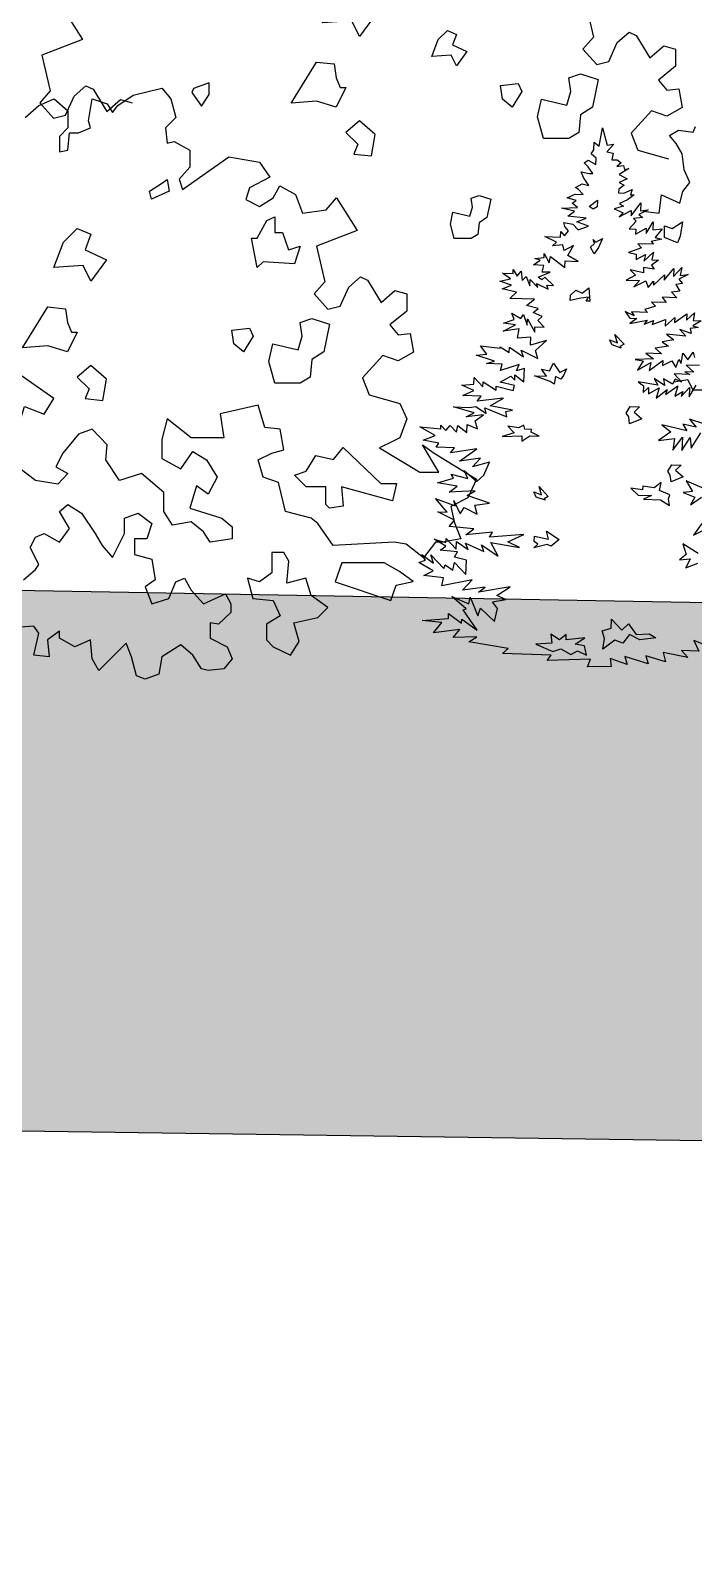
# Model space of a CAD drawing. Header units: inches. Extents: x 11.9 to 85.3, y 21.1 to 37.4.
# Drawn here: x 44.823 to 45.426, y 21.109 to 22.481 of the extents above; entities that cross this region are included whole.
import ezdxf

# ---------------------------------------------------------------- set-up
doc = ezdxf.new("R2010")
doc.units = ezdxf.units.IN
doc.header["$MEASUREMENT"] = 0
doc.layers.add('CAY', color=94, linetype='Continuous')
doc.layers.add('CAY-3', color=61, linetype='Continuous')

# ---------------------------------------------------------------- blocks, each defined once
blk = doc.blocks.new('A$C76451831')
at = {"layer": 'CAY'}
for p, q in [((3075.8, 1456.5), (3117.7, 1390.4)), ((4134.9, 1467.3), (4152, 1395.3)), ((3117.7, 1390.4), (3035.1, 1358.6)), ((4152, 1395.3), (4130.8, 1371.1)), ((4183.2, 1346.3), (4200.3, 1384.7)), ((4200.3, 1384.7), (4224.5, 1405.3)), ((4224.5, 1405.3), (4238.7, 1398.8)), ((4238.7, 1398.8), (4266.4, 1353.4)), ((4266.4, 1353.4), (4294.1, 1377.6)), ((4294.1, 1377.6), (4318.3, 1371.1)), ((3035.1, 1358.6), (3052.2, 1286.6)), ((4130.8, 1371.1), (4158.5, 1339.9)), ((4158.5, 1339.9), (4183.2, 1346.3)), ((4318.3, 1371.1), (4318.3, 1336.3)), ((4318.3, 1336.3), (4283.5, 1308.6)), ((3052.2, 1286.6), (3031, 1262.4)), ((4283.5, 1308.6), (4300.6, 1287.9)), ((4300.6, 1287.9), (4324.7, 1290.9)), ((4324.7, 1290.9), (4331.8, 1253.1)), ((4269.3, 1246.1), (4228, 1201.2)), ((4300.6, 1235.4), (4269.3, 1246.1)), ((4331.8, 1253.1), (4300.6, 1235.4)), ((4228, 1201.2), (4241.6, 1166.4)), ((4305.7, 1196), (4324.2, 1207.4)), ((4319.5, 1179.8), (4305.7, 1196)), ((4324.2, 1207.4), (4354.1, 1203)), ((4354.1, 1203), (4358.8, 1214.4)), ((4241.6, 1166.4), (4304.1, 1149.3)), ((4331.3, 1159), (4319.5, 1179.8)), ((4335.6, 1126.7), (4331.3, 1159)), ((4333.2, 1082.7), (4347.4, 1101.2)), ((4347.4, 1101.2), (4335.6, 1126.7)), ((4284.9, 1039.1), (4289.6, 1076)), ((4289.6, 1076), (4326.6, 1059.5)), ((4326.6, 1059.5), (4333.2, 1082.7)), ((4252.7, 1043.4), (4284.9, 1039.1)), ((4342.7, 701.7), (4314.8, 696.9)), ((4354.1, 680.8), (4342.7, 701.7)), ((4372.6, 680.8), (4354.1, 680.8)), ((3915.1, 501.1), (3898, 463.3)), ((3898, 463.3), (3863.2, 445.6)), ((3863.2, 445.6), (3870.3, 414.4)), ((3870.3, 414.4), (3883.8, 380.2)), ((3831.9, 373.1), (3807.8, 341.8)), ((3846.1, 373.1), (3831.9, 373.1)), ((3883.8, 380.2), (3846.1, 373.1))]:
    blk.add_line(p, q, dxfattribs=at)
for points in [[(3623.3, 1475.7), (3651, 1503.4), (3678.7, 1491.5), (3666.8, 1459.8), (3710.3, 1440), (3678.7, 1396.5), (3662.8, 1428.1), (3603.5, 1424.2)], [(3837.8, 1390.3), (3856.3, 1408.8), (3874.8, 1400.9), (3866.9, 1379.8), (3895.9, 1366.6), (3874.8, 1337.5), (3864.2, 1358.6), (3824.6, 1356)], [(3571.8, 1313.3), (3591.6, 1345), (3627.2, 1341), (3631.2, 1313.3), (3639.1, 1293.5), (3651, 1293.5), (3631.2, 1253.9), (3591.6, 1265.8), (3540.1, 1261.8)], [(4038.9, 1234.1), (4046.9, 1269.7), (4098.3, 1257.8), (4106.2, 1285.6), (4102.3, 1313.3), (4126, 1321.2), (4161.7, 1309.3), (4149.8, 1253.9), (4126, 1238), (4122.1, 1202.4), (4102.3, 1190.5), (4050.8, 1190.5)], [(3342.6, 1291.2), (3338.7, 1283.3), (3358.5, 1255.6), (3374.3, 1279.3), (3374.3, 1303.1)], [(3967.7, 1269.7), (3963.7, 1297.4), (3999.3, 1301.4), (4007.3, 1285.6), (3987.5, 1253.9)], [(3702.4, 1154.9), (3710.3, 1198.4), (3678.7, 1226.2), (3651, 1202.4), (3674.7, 1178.6), (3666.8, 1158.8)], [(3862.3, 1017), (3867.6, 1040.8), (3901.9, 1032.9), (3907.2, 1051.4), (3904.5, 1069.8), (3920.4, 1075.1), (3944.1, 1067.2), (3936.2, 1030.2), (3920.4, 1019.7), (3917.7, 995.9), (3904.5, 988), (3870.2, 988)], [(4143.6, 1052.7), (4159.9, 1065.3), (4159.5, 1052.2), (4151.1, 1047)], [(4295.5, 989.9), (4295.5, 1013.7), (4311.3, 1008.4), (4332.5, 1021.6), (4327.2, 992.6), (4321.9, 979.4)], [(4145.7, 970.1), (4154.1, 978), (4151.7, 985.8), (4156.9, 980.2), (4170.4, 987.9), (4162, 969.6), (4153.4, 956.7)], [(4144.6, 860.9), (4136.9, 861.2), (4142.2, 869.2), (4126.3, 867), (4104.8, 862.3), (4105.2, 873.2), (4116.4, 883.2), (4129.3, 877.3), (4142.8, 887.7)], [(4208.2, 766.2), (4189.8, 772.3), (4184.7, 782.9), (4200.4, 776.9), (4195.5, 793.4), (4213.9, 773.7), (4205.6, 769)], [(4064.6, 698.7), (4032.9, 710.2), (4056.9, 709.4), (4046.9, 723.3), (4062.7, 720.1), (4070.9, 735.6), (4083.8, 716.6), (4097.3, 724.3), (4091.3, 710.9), (4086.1, 703.4), (4075.4, 708.7), (4072.1, 693)], [(4223.4, 626.6), (4218.2, 634.5), (4226.4, 647.8), (4245.4, 647.1), (4234.2, 636.7), (4249.6, 623), (4225.2, 612.9)], [(4013.2, 601.7), (4010.8, 609.9), (4000.2, 604.8), (3978.6, 608.3), (3991.7, 594.7), (3967.4, 587.4), (4007.3, 588.7), (4006.9, 577.9), (4023.2, 588.2), (4042.2, 587.5), (4026.2, 596.2), (4026.3, 601.2)], [(4307.3, 508.9), (4302.2, 516.8), (4310.3, 530.1), (4329.4, 529.4), (4318.1, 518.9), (4333.5, 505.2), (4309.1, 495.2)], [(4303.8, 461), (4306.8, 469), (4285.8, 477.9), (4289, 493.7), (4275.1, 483.3), (4251.6, 486.8), (4251.4, 479.1), (4227.5, 482.7), (4242.8, 468.5), (4269.5, 467.6), (4253, 460.5), (4287.8, 459.2), (4306, 447.7)], [(4054.6, 458.4), (4036.2, 464.5), (4031.1, 475.1), (4046.8, 469.1), (4041.9, 485.6), (4060.3, 465.9), (4052, 461.2)], [(4032, 374.8), (4032.4, 385.2), (4061.2, 379.2), (4056.8, 395.2), (4082.5, 378.5), (4066.1, 365.4), (4058.1, 368.4), (4031.6, 361.7), (4039.5, 369.1)], [(4174.2, 178.1), (4169.4, 194.1), (4188.1, 198.9), (4188.8, 217.4), (4209.3, 195.4), (4222.9, 208.1), (4238.4, 186.2), (4264.8, 188), (4278.1, 179.9), (4245.8, 175.6), (4224.8, 186.7), (4211.1, 168.6), (4195.4, 174.6), (4170.8, 156.9)], [(4138.2, 144.9), (4133.9, 163.6), (4114.9, 167), (4134.4, 179.5), (4096.7, 175.3), (4097, 186.2), (4083.5, 175.8), (4065.4, 187.3), (4067.4, 168.6), (4035.2, 167), (4069.6, 152.2), (4085.6, 157.1), (4106.5, 146), (4119.9, 153.2)]]:
    blk.add_lwpolyline(points, close=True, dxfattribs=at)
for points in [[(4366.6, 730.8), (4339.9, 731.7), (4355.3, 717.6), (4336.8, 718.2), (4347, 712.9), (4315.3, 714), (4330.6, 697.1), (4317.6, 703), (4311.9, 692.8), (4293.7, 703.8), (4295.9, 690.6), (4275.1, 704.5), (4282.3, 691.1), (4242.7, 697.9), (4253.3, 689.4), (4252.8, 676.3), (4263.6, 686.3), (4263.1, 673.2), (4284.9, 685.6), (4279.1, 664.5), (4301.1, 682.3), (4298, 672), (4322.6, 689.7), (4316.4, 668.6), (4332.6, 678.5), (4329.6, 668.1), (4346.1, 686.1), (4345.4, 667.6), (4359.8, 691.1)], [(4375.7, 613), (4346.5, 622.2), (4359.6, 605.9), (4333, 611.8), (4340.7, 598.4), (4290.4, 611), (4308.5, 596.8), (4283.9, 579.1), (4316.2, 583.4), (4312.6, 559.5), (4332.1, 585.5), (4331.2, 558.8), (4348, 585), (4349.9, 563.6), (4369.6, 594.7)], [(4381.4, 479.5), (4339.5, 497.3), (4352.3, 475.6), (4333.6, 473.5), (4357.4, 464.5), (4348.7, 449), (4370.5, 464.1)], [(4371.3, 411), (4354.7, 387.5), (4389.7, 404.9)], [(4363.8, 350.1), (4332.7, 369.7), (4339.7, 348.2), (4326.2, 337.8), (4347.6, 339.7), (4338.8, 321.5), (4363.1, 331)], [(4399.6, 157), (4354.9, 174.5), (4365, 152.8), (4330.2, 154), (4343.3, 140), (4292.9, 149.9), (4297.7, 131.1), (4258.2, 142.9), (4262.6, 126.9), (4215.6, 142.2), (4220, 125.7), (4186, 137.8), (4188.1, 121.8), (4140.1, 120.8), (4146.1, 136.4), (4058.1, 134.1), (4066.6, 144.6), (3967.9, 148.1), (3979.1, 158.1), (3899.4, 171.8), (3916.1, 181.6), (3868, 180.6), (3881.7, 196.4), (3828.5, 190.1), (3845, 210.9), (3805.3, 215), (3858.5, 218.6), (3858.8, 229), (3884.9, 209.5), (3885.2, 217.6), (3916.5, 195.2), (3888.5, 236.1), (3894, 238.6), (3865.5, 263.2), (3899.8, 248.8), (3902.6, 261.9), (3917.6, 224.2), (3923.1, 239.9), (3951.6, 212.6), (3957.9, 238.7), (3947.6, 252.6), (3974.4, 257.1), (3956.2, 265.5), (3983.5, 283.1), (3919.2, 272.2), (3932.7, 282.1), (3887.2, 276), (3906.5, 296.7), (3844.9, 285.2), (3848.2, 301.4), (3808.5, 305.5), (3827.4, 315.3), (3798.5, 332.2), (3812.3, 337.1), (3804.5, 348.3), (3827.9, 331.1), (3823.1, 347.6), (3848.9, 320), (3851.8, 327.6), (3867.3, 316.6), (3870.6, 332.4), (3893.7, 307.5), (3894.8, 337), (3871, 343.2), (3876.8, 353.5), (3842, 357.4), (3853.2, 365.2), (3829.6, 379.1), (3853.4, 372.9), (3853.7, 381), (3874.2, 359), (3874.8, 374.8), (3898.2, 358.2), (3893.2, 371.5), (3929.8, 354.3), (3925.3, 367.6), (3958.9, 345.2), (3944, 372.4), (4002.2, 362.7), (3978.5, 373.9), (4011.2, 388.7), (3941.7, 383.4), (3947.5, 393.6), (3893.8, 387.8), (3910.1, 400.4), (3860, 404.8), (3870.8, 417.6), (3837, 434.6), (3855.6, 434), (3832.5, 461.5), (3871.9, 447), (3869.5, 457.5), (3882.2, 430.8), (3890.3, 443.7), (3916.6, 429.6), (3911.8, 448.3), (3941.4, 452.3), (3896.6, 467.5), (3912.8, 477.3), (3859.7, 474.2), (3876, 486.8), (3836.3, 493.6), (3868.4, 502.9), (3863.7, 511.2), (3897.8, 501.9), (3890.2, 518), (3916.2, 495.8), (3930.2, 508.9), (3941.6, 535.3), (3906.8, 525.6), (3923.3, 543.6), (3880.5, 537.4), (3915.8, 562.4), (3862.5, 553.9), (3870.5, 564), (3833.4, 565.3), (3839.1, 573.3), (3807.2, 579.8), (3831.5, 589.4), (3800.4, 606.4), (3842.9, 602.6), (3843.1, 610.3), (3853.2, 599.5), (3861.7, 609.7), (3874.4, 596.1), (3877.5, 609.1), (3895.6, 595.3), (3896.2, 611.2), (3917.2, 602.3), (3912.8, 618.8), (3929.1, 631.3), (3894, 627.1), (3910.6, 634.7), (3868.4, 647.1), (3900.1, 646), (3913.8, 647.7), (3934.6, 633.9), (3932.3, 644.8), (3976.9, 627), (3974.6, 637.9), (3987.8, 640.2), (3942.8, 649.4), (3970.1, 664.8), (3916.4, 658.5), (3924.9, 668.7), (3887.8, 670), (3909.5, 680.1), (3885.8, 691.3), (3909.9, 693.2), (3910.4, 706.8), (3928.3, 687.6), (3928.7, 698), (3954.8, 681.2), (3955.1, 688.9), (3989.2, 680), (3992.3, 690.3), (3963.1, 696.8), (3984.8, 709.2), (3992.7, 701.2), (3993, 711.6), (4011.1, 697.8), (4012.1, 724.6), (3996, 719.7), (4001.9, 732.6), (3963.9, 720.8), (3967.1, 733.8), (3935.4, 734.9), (3951.4, 739.8), (3914.7, 752), (3936, 753.5), (3923, 770.3), (3962.8, 766.2), (3962.9, 768.9), (3981.5, 757.4), (3981.9, 768.2), (4010.2, 748.6), (4005.7, 761.9), (4039.5, 744.9), (4034.6, 760.9), (4056.7, 781.5), (4024.6, 771.7), (4025.2, 788), (3998.4, 786.2), (4001.7, 804.7), (3969.4, 800.4), (3993.9, 813.1), (3970, 816.2), (3991.5, 823.6), (3986.5, 837), (4005.2, 825.9), (4010.4, 833.9), (4017.9, 812.3), (4018.3, 825.4), (4033.2, 798.2), (4033.6, 809), (4052.2, 808.4), (4039.5, 822), (4047.9, 829.8), (4029.6, 838.2), (4040.3, 846), (4016.5, 852.2), (4032.8, 864.8), (3982.6, 866.6), (3996.2, 879.2), (3966.9, 885.7), (3986.2, 893.2), (3962.5, 901.7), (3984, 906.4), (3968.1, 917.8), (3989.3, 917.1), (3989.6, 924.8), (3997.3, 911.4), (4005.8, 921.5), (4007.9, 902.9), (4015.9, 910.7), (4023.4, 891.9), (4023.8, 905), (4039.1, 888.6), (4036.7, 896.9), (4060.3, 885.2), (4057.8, 893.4), (4071.4, 892.9), (4053.4, 909.4), (4047.8, 904.2), (4039.8, 909.9), (4064.2, 919.5), (4048.4, 920), (4051.5, 933.5), (4030.3, 934.3), (4043.8, 944.2), (4033.4, 947.3), (4052.1, 949.4), (4052.4, 957.5), (4062.1, 938.6), (4065.3, 951.6), (4094, 929.3), (4094.4, 942.4), (4120.7, 941.5), (4099.8, 953.1), (4111.4, 974), (4092.5, 963.8), (4090.1, 974.8), (4068.8, 972.8), (4077.2, 980.7), (4053.6, 991.9), (4085.3, 990.8), (4085.6, 1001.7), (4093.5, 993.3), (4101.6, 1003.4), (4094.2, 1011.8), (4091.7, 1020.1), (4110.2, 1016.7), (4120.7, 1005.5), (4142.2, 1012.9), (4118.5, 1021.8), (4137.3, 1028.9), (4100.3, 1032.9), (4113.8, 1043.3), (4087.3, 1049.2), (4119.5, 1050.8), (4109, 1059.4), (4117.3, 1064.5), (4098.9, 1070.1), (4115, 1077.7), (4130.9, 1077.2), (4120.8, 1088), (4115.5, 1090.9), (4128.9, 1098.6), (4142.4, 1095.4), (4132.1, 1111.6), (4127, 1122.6), (4143.2, 1119.4), (4150.9, 1119.1), (4141, 1132.6), (4133.1, 1141), (4141.4, 1146.2), (4157, 1137.5), (4157.5, 1150.6), (4147.3, 1159.1), (4152.6, 1167.1), (4153.1, 1182.9), (4163.7, 1174.4), (4170.5, 1211.8), (4179.7, 1176.6), (4192.9, 1178.8), (4179.2, 1163.4), (4192.2, 1160.3), (4189.5, 1147.2), (4199.9, 1146.8), (4207.9, 1141.1), (4199.4, 1133.3), (4212.7, 1135.5), (4215.1, 1127.3), (4223.3, 1129.7), (4204.3, 1117.2), (4219.9, 1108.5), (4203.8, 1101.4), (4214, 1095.6), (4203.3, 1087.8), (4203, 1080.1), (4213.4, 1079.7), (4230, 1086.9), (4226.9, 1076.5), (4234.6, 1076.3), (4221.1, 1065.9), (4205, 1058.7), (4212.5, 1053), (4193.8, 1048.2), (4212, 1039.9), (4204.1, 1032), (4228.5, 1044.3), (4228.1, 1033.9), (4247.6, 1060), (4247.1, 1043.7), (4263, 1045.8), (4244.1, 1036.1), (4251.6, 1030.3), (4232.9, 1028.3), (4238.2, 1022.7), (4224.5, 1007.3), (4237.6, 1006.8), (4237.3, 996.4), (4259, 1008.8), (4258.6, 997.9), (4272.6, 1021.5), (4272, 1005.6), (4291.1, 1007.7), (4276.9, 989.6), (4290.4, 986.4), (4268.9, 981.7), (4273.7, 976.1), (4242, 977.2), (4249.5, 969.2), (4222.8, 959.3), (4238.6, 956), (4238.2, 945.6), (4257.1, 955.4), (4254, 942.3), (4273.2, 960.2), (4269.9, 944.5), (4283.5, 944), (4269.5, 933.6), (4274.7, 925.7), (4253.5, 929.2), (4253.1, 918.3), (4226.6, 924.7), (4237.1, 913.4), (4218.2, 903.7), (4244.9, 902.7), (4233.5, 890), (4258, 902.3), (4263, 889), (4273.8, 901.7), (4273.5, 893.6), (4295.6, 914.1), (4295.2, 903.7), (4314.6, 927.1), (4314, 910.8), (4331, 929.2), (4327.7, 913), (4343.6, 915.2), (4324.7, 905.4), (4332.1, 897), (4318.9, 894.7), (4326.6, 881.3), (4310.2, 879.2), (4320.7, 867.9), (4291.3, 868.9), (4299.1, 858.2), (4269.6, 859.3), (4277.5, 850.8), (4256, 843.9), (4261.2, 838.3), (4229.1, 839.4), (4234.2, 831), (4215.9, 839.8), (4225.9, 826.3), (4239.5, 825.9), (4225.5, 815.5), (4260.6, 822.4), (4254.9, 814.4), (4273.8, 821.9), (4270.8, 813.9), (4297.8, 823.8), (4297.4, 810.2), (4316.6, 828.2), (4316.2, 817.7), (4340.9, 835.5), (4340.4, 822.3), (4356.8, 837.6), (4353.5, 821.9), (4369.8, 821.3), (4353.1, 811), (4363.9, 807.9), (4348, 805.8), (4349.9, 795.3), (4326.6, 803.8), (4339.3, 790.2), (4299.5, 794.3), (4315, 782.9), (4290.8, 778.7), (4304.1, 770.1), (4277.2, 765.6), (4290, 754.7), (4258.3, 755.8), (4273.8, 744.4), (4236.6, 743), (4252.3, 740.2), (4240.8, 721.6), (4268.1, 736.9), (4264.8, 720.7), (4292.2, 741.1), (4291.9, 730.6), (4310.8, 740.4), (4318.5, 727), (4324.5, 742.7), (4329.2, 734.8), (4332.6, 756), (4343, 742), (4354, 757.9), (4356.3, 747)]]:
    blk.add_lwpolyline(points, dxfattribs=at)
at = {"layer": 'CAY-3'}
for p, q in [((3100.6, 1276), (3124.7, 1296.6)), ((3124.7, 1296.6), (3138.9, 1290.1)), ((3138.9, 1290.1), (3166.6, 1244.7)), ((3220.2, 1277.6), (3278.5, 1291.8)), ((3278.5, 1291.8), (3296.2, 1270.6)), ((3001.4, 1232.8), (3029.1, 1257)), ((3029.1, 1257), (3060.4, 1270.6)), ((3031, 1262.4), (3058.7, 1231.2)), ((3060.4, 1270.6), (3088.1, 1246.4)), ((3083.5, 1237.6), (3100.6, 1276)), ((3130, 1225.7), (3137, 1270.6)), ((3137, 1270.6), (3167.7, 1260.5)), ((3166.6, 1244.7), (3194.3, 1268.9)), ((3167.7, 1260.5), (3178.3, 1242.8)), ((3178.3, 1242.8), (3188.9, 1257)), ((3188.9, 1257), (3220.2, 1277.6)), ((3194.3, 1268.9), (3218.5, 1262.4)), ((3296.2, 1270.6), (3306.9, 1232.8)), ((3058.7, 1231.2), (3083.5, 1237.6)), ((3088.1, 1246.4), (3088.1, 1211.6)), ((3133.5, 1211.6), (3130, 1225.7)), ((3306.9, 1232.8), (3285.6, 1211.6)), ((3088.1, 1211.6), (3071, 1194.5)), ((3071, 1194.5), (3071, 1163.2)), ((3088.1, 1166.8), (3091.6, 1201.6)), ((3091.6, 1201.6), (3109.3, 1201.6)), ((3109.3, 1201.6), (3133.5, 1211.6)), ((3285.6, 1211.6), (3289.2, 1180.9)), ((3071, 1163.2), (3088.1, 1166.8)), ((3289.2, 1180.9), (3303.3, 1183.9)), ((3303.3, 1183.9), (3334.6, 1166.8)), ((3334.6, 1166.8), (3334.6, 1131.9)), ((3334.6, 1131.9), (3313.3, 1107.8)), ((3320.4, 1087.1), (3413.6, 1153.2)), ((3413.6, 1153.2), (3476.1, 1142.6)), ((3476.1, 1142.6), (3496.7, 1111.9)), ((3313.3, 1107.8), (3320.4, 1087.1)), ((3496.7, 1111.9), (3455.4, 1090.7)), ((3455.4, 1090.7), (3448.4, 1066.5)), ((3476.1, 1052.9), (3503.8, 1070)), ((3503.8, 1070), (3517.3, 1094.2)), ((3517.3, 1094.2), (3548.6, 1077.1)), ((3548.6, 1077.1), (3562.7, 1038.8)), ((3611.1, 1045.8), (3631.7, 1070)), ((3631.7, 1070), (3673.6, 1003.9)), ((3448.4, 1066.5), (3476.1, 1052.9)), ((3562.7, 1038.8), (3611.1, 1045.8)), ((3673.6, 1003.9), (3591, 972.1)), ((3591, 972.1), (3608.1, 900.1)), ((3608.1, 900.1), (3586.9, 875.9)), ((3639.4, 851.2), (3656.5, 889.5)), ((3656.5, 889.5), (3680.7, 910.2)), ((3680.7, 910.2), (3694.8, 903.7)), ((3694.8, 903.7), (3722.5, 858.3)), ((3586.9, 875.9), (3614.6, 844.7)), ((3722.5, 858.3), (3750.2, 882.4)), ((3750.2, 882.4), (3774.4, 875.9)), ((3774.4, 875.9), (3774.4, 841.1)), ((3614.6, 844.7), (3639.4, 851.2)), ((3774.4, 841.1), (3739.6, 813.4)), ((3739.6, 813.4), (3756.7, 792.8)), ((3756.7, 792.8), (3780.9, 795.7)), ((3780.9, 795.7), (3788, 758)), ((3725.5, 750.9), (3684.2, 706.1)), ((3756.7, 740.3), (3725.5, 750.9)), ((3788, 758), (3756.7, 740.3)), ((3684.2, 706.1), (3697.8, 671.3)), ((3473.1, 650.6), (3396.5, 632.9)), ((3486.7, 605.2), (3473.1, 650.6)), ((3697.8, 671.3), (3760.3, 654.2)), ((3760.3, 654.2), (3774.4, 622.9)), ((3289.2, 622.9), (3278.5, 581)), ((3337.5, 584.6), (3289.2, 622.9)), ((3396.5, 632.9), (3403.5, 584.6)), ((3774.4, 622.9), (3760.3, 584.6)), ((3109.3, 591.6), (3078.1, 553.3)), ((3137, 601.7), (3109.3, 591.6)), ((3167.7, 570.4), (3137, 601.7)), ((3278.5, 581), (3278.5, 542.7)), ((3403.5, 584.6), (3337.5, 584.6)), ((3517.9, 601.7), (3486.7, 605.2)), ((3525, 560.4), (3517.9, 601.7)), ((3760.3, 584.6), (3746.7, 577.5)), ((3078.1, 553.3), (3063.9, 525.6)), ((3164.8, 539.7), (3167.7, 570.4)), ((3316.9, 522), (3341, 556.8)), ((3341, 556.8), (3368.8, 539.7)), ((3473.1, 539.7), (3500.8, 553.3)), ((3500.8, 553.3), (3525, 560.4)), ((3746.7, 577.5), (3719, 563.9)), ((3719, 563.9), (3800.7, 515.2)), ((3839, 515.2), (3805.7, 570.4)), ((3805.7, 570.4), (3829.8, 553.3)), ((3829.8, 553.3), (3915.1, 501.1)), ((3022.7, 497.8), (2991.4, 522)), ((3063.9, 525.6), (3088.1, 512)), ((3192.5, 497.8), (3164.8, 539.7)), ((3278.5, 542.7), (3316.9, 522)), ((3368.8, 539.7), (3390, 504.9)), ((3483.1, 504.9), (3473.1, 539.7)), ((3067.5, 490.8), (3022.7, 497.8)), ((3088.1, 512), (3067.5, 490.8)), ((3237.3, 512), (3192.5, 497.8)), ((3282.1, 473.7), (3237.3, 512)), ((3390, 504.9), (3372.3, 470.1)), ((3514.4, 494.3), (3483.1, 504.9)), ((3528.5, 435.3), (3514.4, 494.3)), ((3800.7, 515.2), (3839, 515.2)), ((3282.1, 435.3), (3282.1, 473.7)), ((3348.1, 487.2), (3334.6, 442.4)), ((3372.3, 470.1), (3348.1, 487.2)), ((3071, 435.3), (3088.1, 449.5)), ((3091.6, 401.1), (3071, 435.3)), ((3088.1, 449.5), (3115.8, 431.8)), ((3115.8, 431.8), (3143.5, 390.5)), ((3202.5, 421.8), (3230.2, 431.8)), ((3230.2, 431.8), (3257.9, 411.1)), ((3299.8, 407.6), (3282.1, 435.3)), ((3334.6, 442.4), (3400, 421.8)), ((3580.4, 421.8), (3528.5, 435.3)), ((3071, 373.4), (3091.6, 401.1)), ((3202.5, 390.5), (3202.5, 421.8)), ((3257.9, 411.1), (3247.9, 379.9)), ((3337.5, 414.7), (3299.8, 407.6)), ((3362.3, 394), (3337.5, 414.7)), ((3400, 421.8), (3420.6, 404.1)), ((3420.6, 404.1), (3420.6, 379.9)), ((3594, 411.1), (3580.4, 421.8)), ((3625.2, 366.3), (3594, 411.1)), ((3012, 362.8), (3022.7, 383.4)), ((3022.7, 383.4), (3039.8, 390.5)), ((3039.8, 390.5), (3071, 373.4)), ((3143.5, 390.5), (3157.7, 366.3)), ((3178.3, 342.1), (3202.5, 390.5)), ((3223.1, 379.9), (3223.1, 348.6)), ((3247.9, 379.9), (3223.1, 379.9)), ((3375.8, 373.4), (3362.3, 394)), ((3420.6, 379.9), (3375.8, 373.4)), ((3748.8, 373.1), (3625.2, 366.3)), ((3773, 369.5), (3748.8, 373.1)), ((3807.8, 341.8), (3773, 369.5)), ((3029.1, 328), (3012, 362.8)), ((3157.7, 366.3), (3178.3, 342.1)), ((3223.1, 348.6), (3257.9, 338.6)), ((3257.9, 338.6), (3265, 296.7)), ((2998.5, 296.7), (3022.7, 317.9)), ((3022.7, 317.9), (3029.1, 328)), ((3265, 296.7), (3244.4, 283.1)), ((3244.4, 283.1), (3257.9, 248.3)), ((3292.7, 259), (3306.9, 293.2)), ((3306.9, 293.2), (3323.9, 300.2)), ((3323.9, 300.2), (3337.5, 276.1)), ((3337.5, 276.1), (3362.3, 248.3)), ((3257.9, 248.3), (3292.7, 259)), ((3362.3, 248.3), (3407.1, 269)), ((3407.1, 269), (3417.7, 248.3)), ((3417.7, 248.3), (3417.7, 231.2)), ((3417.7, 231.2), (3392.9, 207)), ((3019.1, 203.5), (2973.7, 200)), ((3029.1, 189.3), (3019.1, 203.5)), ((3019.1, 144.5), (3029.1, 189.3)), ((3071, 192.9), (3046.8, 175.8)), ((3071, 179.3), (3071, 192.9)), ((3375.8, 210), (3375.8, 179.3)), ((3392.9, 207), (3375.8, 210)), ((3046.8, 175.8), (3050.4, 141)), ((3102.3, 161.6), (3071, 179.3)), ((3133.5, 175.8), (3102.3, 161.6)), ((3137, 137.4), (3133.5, 175.8)), ((3206, 168.7), (3181.9, 144.5)), ((3216.6, 141), (3206, 168.7)), ((3316.9, 165.2), (3278.5, 141)), ((3341, 144.5), (3316.9, 165.2)), ((3375.8, 179.3), (3410.6, 161.6)), ((3410.6, 161.6), (3420.6, 137.4)), ((3050.4, 141), (3019.1, 144.5)), ((3150.6, 113.3), (3137, 137.4)), ((3181.9, 144.5), (3150.6, 113.3)), ((3226.7, 102.6), (3216.6, 141)), ((3278.5, 141), (3272.1, 106.2)), ((3358.7, 116.8), (3341, 144.5)), ((3420.6, 137.4), (3403.5, 116.8)), ((3244.4, 96.1), (3226.7, 102.6)), ((3272.1, 106.2), (3244.4, 96.1)), ((3372.3, 113.3), (3358.7, 116.8)), ((3403.5, 116.8), (3372.3, 113.3))]:
    blk.add_line(p, q, dxfattribs=at)
for points in [[(3277.4, 1099.3), (3289.2, 1107.2), (3293.2, 1083.5), (3257.6, 1067.6), (3253.6, 1083.5)], [(3491.1, 1024.1), (3507, 1032), (3507, 1000.3), (3522.8, 1000.3), (3534.7, 964.7), (3558.4, 972.6), (3546.6, 936.9), (3483.2, 940.9), (3471.3, 929), (3459.5, 988.4), (3471.3, 988.4)], [(3079.4, 980.5), (3107.1, 1008.2), (3134.8, 996.3), (3123, 964.7), (3166.5, 944.9), (3134.8, 901.3), (3119, 933), (3059.6, 929)], [(3027.9, 818.1), (3047.7, 849.8), (3083.4, 845.8), (3087.3, 818.1), (3095.2, 798.3), (3107.1, 798.3), (3087.3, 758.7), (3047.7, 770.6), (2996.3, 766.6)], [(3495.1, 738.9), (3503, 774.6), (3554.5, 762.7), (3562.4, 790.4), (3558.4, 818.1), (3582.2, 826), (3617.8, 814.2), (3605.9, 758.7), (3582.2, 742.9), (3578.2, 707.2), (3558.4, 695.3), (3507, 695.3)], [(3423.8, 774.6), (3419.9, 802.3), (3455.5, 806.2), (3463.4, 790.4), (3443.6, 758.7)], [(3039.8, 632), (3059.6, 663.7), (2980.4, 719.1), (2862.1, 645.5), (2870, 633.6), (2858.2, 590.1), (2984.4, 596.3), (3000.2, 647.8)], [(3158.6, 659.7), (3166.5, 703.3), (3134.8, 731), (3107.1, 707.2), (3130.9, 683.5), (3123, 663.7)], [(3570.3, 517.1), (3590.1, 548.8), (3625.7, 540.9), (3645.5, 564.6), (3721.6, 492.2), (3753.2, 492.2), (3745.3, 456.6), (3641.6, 485.4), (3645.5, 445.8), (3617.8, 441.9), (3609.9, 449.8), (3609.9, 485.4), (3570.3, 485.4), (3546.6, 509.2)], [(3535, 335), (3525, 352.1), (3500.8, 352.1), (3500.8, 310.9), (3476.1, 293.2), (3451.9, 300.2), (3462.5, 259), (3503.8, 255.4), (3517.9, 224.1), (3490.2, 207), (3490.2, 175.8), (3503.8, 161.6), (3538.6, 144.5), (3556.3, 172.2), (3545.6, 210), (3594, 220.6), (3614.6, 241.3), (3580.4, 265.4), (3569.8, 300.2), (3531.5, 290.2)], [(3728.2, 331.2), (3642.3, 331.5), (3628.8, 293.2), (3741.7, 255.1), (3752.3, 286.4), (3787.1, 293.5), (3759.4, 314.1)]]:
    blk.add_lwpolyline(points, close=True, dxfattribs=at)

msp = doc.modelspace()

# ---------------------------------------------------------------- hatches: boundary and pattern name
at = {"true_color": 0x000000}
h = msp.add_hatch(color=18, dxfattribs=at)
h.dxf.hatch_style = 1
h.paths.add_polyline_path([(70.5198, 21.5465), (69.2436, 22.3819), (69.2436, 24.0633), (69.1166, 24.0633), (69.1166, 22.2596), (70.2537, 21.5191), (12.4966, 22.5475), (12.4966, 21.9488), (70.5198, 21.1086)])

# ---------------------------------------------------------------- linework, layer by layer
msp.add_lwpolyline([(12.4966, 22.5475), (70.2537, 21.5191), (69.1166, 22.2596), (69.1166, 24.0633), (67.0614, 24.0633), (69.2436, 24.0633), (69.2436, 22.3819), (70.5198, 21.5465), (70.5198, 21.1086), (12.4966, 21.9488)], close=True)

# ---------------------------------------------------------------- block references
at = {"layer": 'CAY', "xscale": 0.0004489089019145984, "yscale": 0.0004489089019145984, "zscale": 0.0004489089019145984}
msp.add_blockref('A$C76451831', (43.4706, 21.8483), dxfattribs=at)

doc.saveas('drawing.dxf')
